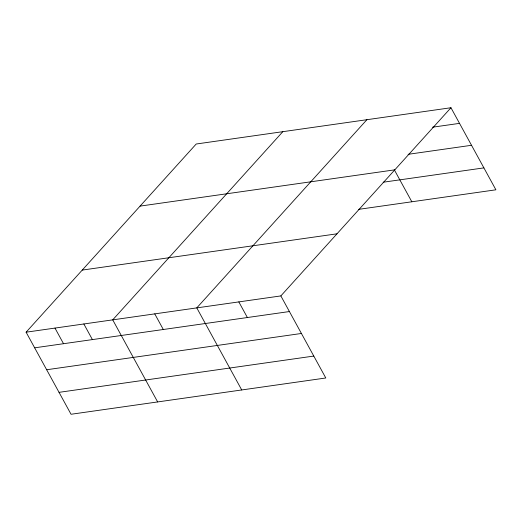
<?xml version="1.0" encoding="UTF-8"?>
<svg xmlns="http://www.w3.org/2000/svg" width="522" height="522" viewBox="0 0 522 522"><rect width="100%" height="100%" fill="white"/><g stroke="black" fill="none" stroke-linecap="round" stroke-linejoin="round"><path stroke-width="0.78" d="M26.1 332.194L280.856 295.915L325.793 377.987L71.038 414.266L26.1 332.194L196.207 144.013L450.962 107.734L495.9 189.806L358.692 209.348M282.826 131.674L112.719 319.855L157.651 401.933M366.894 119.708L196.787 307.882L241.725 389.96M280.856 295.915L450.962 107.734M432.555 127.198L459.523 123.362M408.073 154.323L471.529 145.286M140.072 206.112L394.828 169.833M383.168 182.224L483.894 167.882M82.235 270.089L336.997 233.81M34.654 347.822L289.416 311.543M46.66 369.746L301.422 333.467M59.032 392.342L313.787 356.063M394.41 169.97L411.832 201.779M238.822 301.899L247.382 317.526M154.753 313.872L163.308 329.499M83.846 323.966L92.401 339.594M54.973 328.077L63.527 343.711"/></g></svg>
